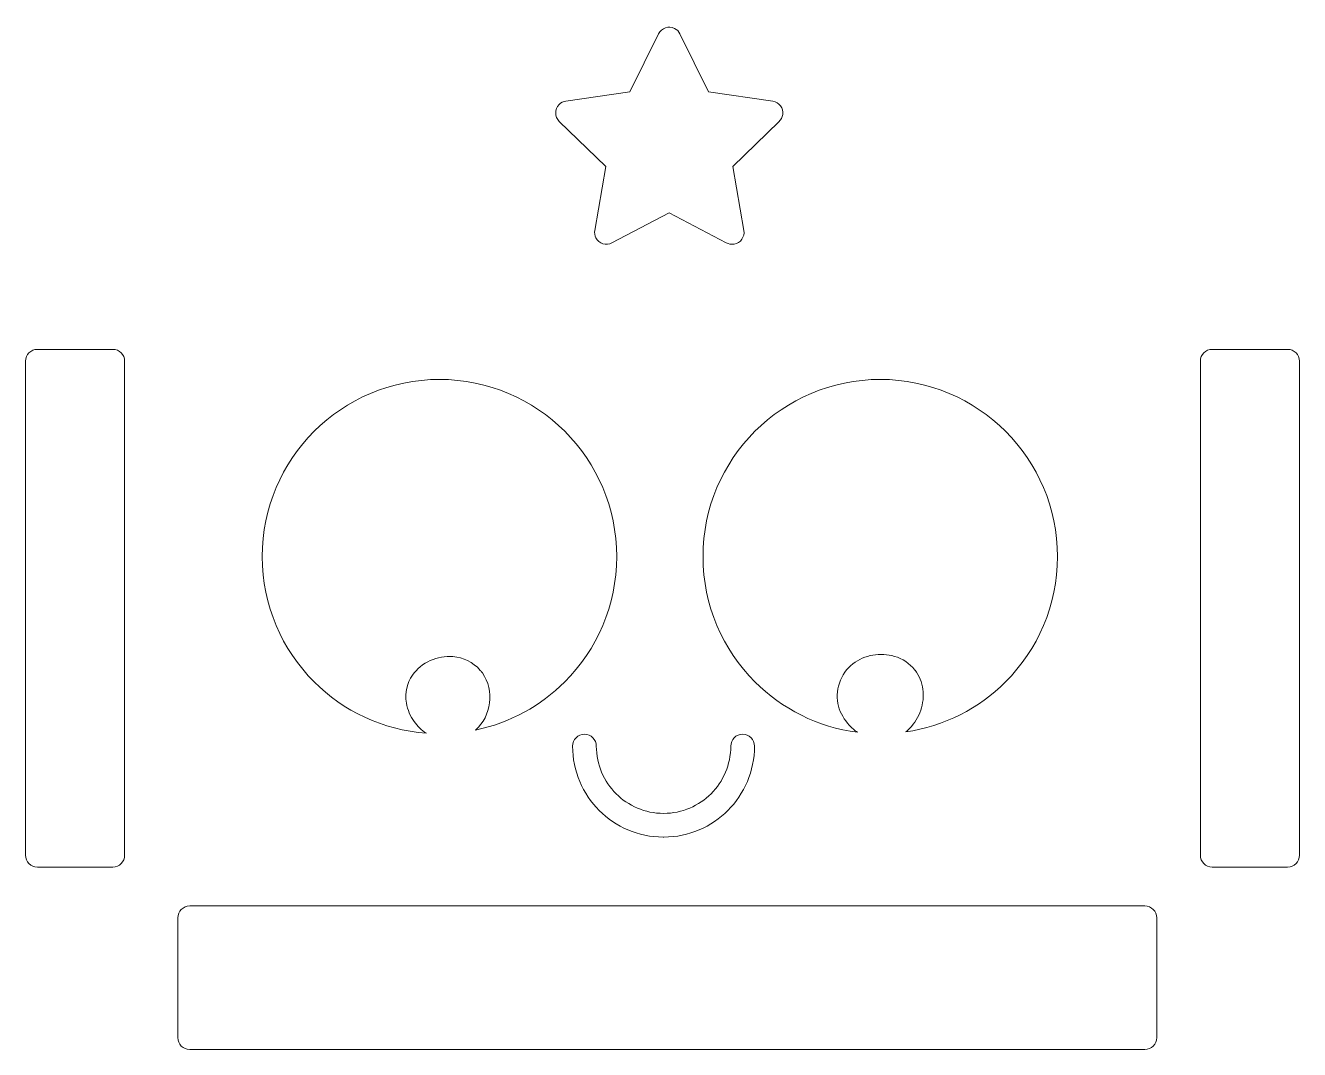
# Model space of a CAD drawing. Header units: centimetres. Extents: x -12.68 to -7.31, y -9.08 to -4.77.
import ezdxf

# ---------------------------------------------------------------- set-up
doc = ezdxf.new("R2010")
doc.units = ezdxf.units.CM
doc.header["$MEASUREMENT"] = 0
doc.layers.add('Layer 1', color=7, linetype='Continuous')

msp = doc.modelspace()

# ---------------------------------------------------------------- linework, layer by layer
at = {"layer": 'Layer 1', "lineweight": 9}
for points, knots in [([(-9.92325, -4.8057), (-9.92325, -4.8057), (-9.80246, -5.05039), (-9.80246, -5.05039), (-9.80246, -5.05039), (-9.80246, -5.05039), (-9.53252, -5.08962), (-9.53252, -5.08962), (-9.53252, -5.08962), (-9.50524, -5.0935), (-9.48626, -5.11878), (-9.49014, -5.14606), (-9.49014, -5.14606), (-9.49185, -5.15811), (-9.49774, -5.16854), (-9.50614, -5.1761), (-9.50614, -5.1761), (-9.50614, -5.1761), (-9.70011, -5.36519), (-9.70011, -5.36519), (-9.70011, -5.36519), (-9.70011, -5.36519), (-9.65397, -5.63427), (-9.65397, -5.63427), (-9.65397, -5.63427), (-9.64934, -5.66145), (-9.66761, -5.68726), (-9.69479, -5.69189), (-9.69479, -5.69189), (-9.70678, -5.69393), (-9.7185, -5.69152), (-9.72826, -5.68585), (-9.72826, -5.68585), (-9.72826, -5.68585), (-9.96798, -5.55982), (-9.96798, -5.55982), (-9.96798, -5.55982), (-9.96798, -5.55982), (-10.2095, -5.68681), (-10.2095, -5.68681), (-10.2095, -5.68681), (-10.23387, -5.69964), (-10.26405, -5.69028), (-10.27688, -5.66591), (-10.27688, -5.66591), (-10.2822, -5.65581), (-10.2837, -5.64472), (-10.28191, -5.63428), (-10.28191, -5.63428), (-10.28191, -5.63428), (-10.28196, -5.63427), (-10.28196, -5.63427), (-10.28196, -5.63427), (-10.28196, -5.63427), (-10.23582, -5.36519), (-10.23582, -5.36519), (-10.23582, -5.36519), (-10.23582, -5.36519), (-10.43114, -5.17477), (-10.43114, -5.17477), (-10.43114, -5.17477), (-10.45087, -5.15557), (-10.45131, -5.12399), (-10.43211, -5.10426), (-10.43211, -5.10426), (-10.4241, -5.09603), (-10.41395, -5.09116), (-10.40339, -5.08967), (-10.40339, -5.08967), (-10.40339, -5.08967), (-10.4034, -5.08962), (-10.4034, -5.08962), (-10.4034, -5.08962), (-10.4034, -5.08962), (-10.13349, -5.05039), (-10.13349, -5.05039), (-10.13349, -5.05039), (-10.13349, -5.05039), (-10.01271, -4.8057), (-10.01271, -4.8057), (-10.01271, -4.8057), (-10.00053, -4.781), (-9.97061, -4.77086), (-9.94591, -4.78304), (-9.94591, -4.78304), (-9.93567, -4.78809), (-9.92794, -4.79619), (-9.92326, -4.8057), (-9.92326, -4.8057), (-9.92326, -4.8057), (-9.92325, -4.8057), (-9.92325, -4.8057)], [0, 0, 0, 0, 0.0416667, 0.0416667, 0.0416667, 0.0416667, 0.0833333, 0.0833333, 0.0833333, 0.0833333, 0.125, 0.125, 0.125, 0.125, 0.1666667, 0.1666667, 0.1666667, 0.1666667, 0.2083333, 0.2083333, 0.2083333, 0.2083333, 0.25, 0.25, 0.25, 0.25, 0.2916667, 0.2916667, 0.2916667, 0.2916667, 0.3333333, 0.3333333, 0.3333333, 0.3333333, 0.375, 0.375, 0.375, 0.375, 0.4166667, 0.4166667, 0.4166667, 0.4166667, 0.4583333, 0.4583333, 0.4583333, 0.4583333, 0.5, 0.5, 0.5, 0.5, 0.5416667, 0.5416667, 0.5416667, 0.5416667, 0.5833333, 0.5833333, 0.5833333, 0.5833333, 0.625, 0.625, 0.625, 0.625, 0.6666667, 0.6666667, 0.6666667, 0.6666667, 0.7083333, 0.7083333, 0.7083333, 0.7083333, 0.75, 0.75, 0.75, 0.75, 0.7916667, 0.7916667, 0.7916667, 0.7916667, 0.8333333, 0.8333333, 0.8333333, 0.8333333, 0.875, 0.875, 0.875, 0.875, 0.9166667, 0.9166667, 0.9166667, 0.9166667, 1, 1, 1, 1]), ([(-12.62911, -6.13533), (-12.62911, -6.13533), (-12.31162, -6.13533), (-12.31162, -6.13533), (-12.31162, -6.13533), (-12.28401, -6.13533), (-12.26162, -6.15772), (-12.26162, -6.18533), (-12.26162, -6.18533), (-12.26162, -6.18533), (-12.26162, -8.26593), (-12.26162, -8.26593), (-12.26162, -8.26593), (-12.26162, -8.29354), (-12.28401, -8.31593), (-12.31162, -8.31593), (-12.31162, -8.31593), (-12.31162, -8.31593), (-12.62911, -8.31593), (-12.62911, -8.31593), (-12.62911, -8.31593), (-12.65672, -8.31593), (-12.67911, -8.29354), (-12.67911, -8.26593), (-12.67911, -8.26593), (-12.67911, -8.26593), (-12.67911, -6.18533), (-12.67911, -6.18533), (-12.67911, -6.18533), (-12.67911, -6.15772), (-12.65672, -6.13533), (-12.62911, -6.13533)], [0, 0, 0, 0, 0.1111111, 0.1111111, 0.1111111, 0.1111111, 0.2222222, 0.2222222, 0.2222222, 0.2222222, 0.3333333, 0.3333333, 0.3333333, 0.3333333, 0.4444444, 0.4444444, 0.4444444, 0.4444444, 0.5555556, 0.5555556, 0.5555556, 0.5555556, 0.6666667, 0.6666667, 0.6666667, 0.6666667, 0.7777778, 0.7777778, 0.7777778, 0.7777778, 1, 1, 1, 1]), ([(-7.6814, -6.13533), (-7.6814, -6.13533), (-7.3639, -6.13533), (-7.3639, -6.13533), (-7.3639, -6.13533), (-7.33629, -6.13533), (-7.3139, -6.15772), (-7.3139, -6.18533), (-7.3139, -6.18533), (-7.3139, -6.18533), (-7.3139, -8.26593), (-7.3139, -8.26593), (-7.3139, -8.26593), (-7.3139, -8.29354), (-7.33629, -8.31593), (-7.3639, -8.31593), (-7.3639, -8.31593), (-7.3639, -8.31593), (-7.6814, -8.31593), (-7.6814, -8.31593), (-7.6814, -8.31593), (-7.70901, -8.31593), (-7.7314, -8.29354), (-7.7314, -8.26593), (-7.7314, -8.26593), (-7.7314, -8.26593), (-7.7314, -6.18533), (-7.7314, -6.18533), (-7.7314, -6.18533), (-7.7314, -6.15772), (-7.70901, -6.13533), (-7.6814, -6.13533)], [0, 0, 0, 0, 0.1111111, 0.1111111, 0.1111111, 0.1111111, 0.2222222, 0.2222222, 0.2222222, 0.2222222, 0.3333333, 0.3333333, 0.3333333, 0.3333333, 0.4444444, 0.4444444, 0.4444444, 0.4444444, 0.5555556, 0.5555556, 0.5555556, 0.5555556, 0.6666667, 0.6666667, 0.6666667, 0.6666667, 0.7777778, 0.7777778, 0.7777778, 0.7777778, 1, 1, 1, 1]), ([(-10.1895, -7.00811), (-10.1895, -6.80205), (-10.27303, -6.61549), (-10.40805, -6.48046), (-10.40805, -6.48046), (-10.54308, -6.34544), (-10.72964, -6.26191), (-10.9357, -6.26191), (-10.9357, -6.26191), (-11.14176, -6.26191), (-11.32834, -6.34544), (-11.46338, -6.48047), (-11.46338, -6.48047), (-11.59841, -6.61549), (-11.68195, -6.80205), (-11.68195, -7.00811), (-11.68195, -7.00811), (-11.68195, -7.21417), (-11.59841, -7.40075), (-11.46338, -7.53577), (-11.46338, -7.53577), (-11.34052, -7.65864), (-11.17499, -7.73884), (-10.99093, -7.75231), (-10.99093, -7.75231), (-11.01086, -7.73953), (-11.0285, -7.72292), (-11.04251, -7.70336), (-11.04251, -7.70336), (-11.05855, -7.68097), (-11.07007, -7.65443), (-11.07506, -7.62505), (-11.07506, -7.62505), (-11.08268, -7.58021), (-11.0719, -7.54033), (-11.04981, -7.50811), (-11.04981, -7.50811), (-11.03118, -7.48095), (-11.00448, -7.45974), (-10.97423, -7.44614), (-10.97423, -7.44614), (-10.9446, -7.43283), (-10.91131, -7.42671), (-10.87886, -7.42943), (-10.87886, -7.42943), (-10.83641, -7.433), (-10.79505, -7.45121), (-10.76387, -7.48739), (-10.76387, -7.48739), (-10.76092, -7.49081), (-10.75799, -7.49456), (-10.75513, -7.49855), (-10.75513, -7.49855), (-10.75513, -7.49855), (-10.75506, -7.49865), (-10.75506, -7.49865), (-10.75506, -7.49865), (-10.75506, -7.49865), (-10.75493, -7.49855), (-10.75493, -7.49855), (-10.75493, -7.49855), (-10.7288, -7.53502), (-10.71931, -7.581), (-10.72489, -7.6249), (-10.72489, -7.6249), (-10.73036, -7.66794), (-10.75049, -7.70963), (-10.78371, -7.73884), (-10.78371, -7.73884), (-10.63863, -7.70882), (-10.50895, -7.63668), (-10.40805, -7.53578), (-10.40805, -7.53578), (-10.27303, -7.40075), (-10.1895, -7.21417), (-10.1895, -7.00811)], [0, 0, 0, 0, 0.05, 0.05, 0.05, 0.05, 0.1, 0.1, 0.1, 0.1, 0.15, 0.15, 0.15, 0.15, 0.2, 0.2, 0.2, 0.2, 0.25, 0.25, 0.25, 0.25, 0.3, 0.3, 0.3, 0.3, 0.35, 0.35, 0.35, 0.35, 0.4, 0.4, 0.4, 0.4, 0.45, 0.45, 0.45, 0.45, 0.5, 0.5, 0.5, 0.5, 0.55, 0.55, 0.55, 0.55, 0.6, 0.6, 0.6, 0.6, 0.65, 0.65, 0.65, 0.65, 0.7, 0.7, 0.7, 0.7, 0.75, 0.75, 0.75, 0.75, 0.8, 0.8, 0.8, 0.8, 0.85, 0.85, 0.85, 0.85, 0.9, 0.9, 0.9, 0.9, 1, 1, 1, 1]), ([(-8.3334, -7.00811), (-8.3334, -6.80205), (-8.41693, -6.61549), (-8.55196, -6.48046), (-8.55196, -6.48046), (-8.68698, -6.34544), (-8.87355, -6.26191), (-9.07961, -6.26191), (-9.07961, -6.26191), (-9.28567, -6.26191), (-9.47225, -6.34544), (-9.60728, -6.48046), (-9.60728, -6.48046), (-9.74231, -6.61549), (-9.82584, -6.80205), (-9.82584, -7.00811), (-9.82584, -7.00811), (-9.82584, -7.21418), (-9.74231, -7.40075), (-9.60728, -7.53578), (-9.60728, -7.53578), (-9.49351, -7.64955), (-9.34315, -7.72675), (-9.17537, -7.74824), (-9.17537, -7.74824), (-9.18803, -7.73965), (-9.19973, -7.72963), (-9.21013, -7.71848), (-9.21013, -7.71848), (-9.23126, -7.69583), (-9.24728, -7.66817), (-9.25528, -7.63811), (-9.25528, -7.63811), (-9.26348, -7.60722), (-9.26321, -7.57404), (-9.25145, -7.54123), (-9.25145, -7.54123), (-9.24113, -7.50719), (-9.22088, -7.47991), (-9.19502, -7.4598), (-9.19502, -7.4598), (-9.19502, -7.4598), (-9.19509, -7.45971), (-9.19509, -7.45971), (-9.19509, -7.45971), (-9.17061, -7.4407), (-9.14109, -7.42841), (-9.11044, -7.42316), (-9.11044, -7.42316), (-9.08029, -7.418), (-9.04866, -7.41964), (-9.01942, -7.42836), (-9.01942, -7.42836), (-8.98615, -7.43829), (-8.95567, -7.45745), (-8.93325, -7.48628), (-8.93325, -7.48628), (-8.93325, -7.48628), (-8.93316, -7.48621), (-8.93316, -7.48621), (-8.93316, -7.48621), (-8.91462, -7.51009), (-8.90387, -7.53806), (-8.89999, -7.56717), (-8.89999, -7.56717), (-8.89606, -7.59667), (-8.89943, -7.62725), (-8.90896, -7.65551), (-8.90896, -7.65551), (-8.91853, -7.68395), (-8.93444, -7.71045), (-8.95546, -7.73155), (-8.95546, -7.73155), (-8.96085, -7.73696), (-8.96657, -7.74203), (-8.97262, -7.74671), (-8.97262, -7.74671), (-8.80937, -7.72327), (-8.66318, -7.647), (-8.55196, -7.53578), (-8.55196, -7.53578), (-8.41693, -7.40075), (-8.3334, -7.21418), (-8.3334, -7.00811)], [0, 0, 0, 0, 0.0454545, 0.0454545, 0.0454545, 0.0454545, 0.0909091, 0.0909091, 0.0909091, 0.0909091, 0.1363636, 0.1363636, 0.1363636, 0.1363636, 0.1818182, 0.1818182, 0.1818182, 0.1818182, 0.2272727, 0.2272727, 0.2272727, 0.2272727, 0.2727273, 0.2727273, 0.2727273, 0.2727273, 0.3181818, 0.3181818, 0.3181818, 0.3181818, 0.3636364, 0.3636364, 0.3636364, 0.3636364, 0.4090909, 0.4090909, 0.4090909, 0.4090909, 0.4545455, 0.4545455, 0.4545455, 0.4545455, 0.5, 0.5, 0.5, 0.5, 0.5454545, 0.5454545, 0.5454545, 0.5454545, 0.5909091, 0.5909091, 0.5909091, 0.5909091, 0.6363636, 0.6363636, 0.6363636, 0.6363636, 0.6818182, 0.6818182, 0.6818182, 0.6818182, 0.7272727, 0.7272727, 0.7272727, 0.7272727, 0.7727273, 0.7727273, 0.7727273, 0.7727273, 0.8181818, 0.8181818, 0.8181818, 0.8181818, 0.8636364, 0.8636364, 0.8636364, 0.8636364, 0.9090909, 0.9090909, 0.9090909, 0.9090909, 1, 1, 1, 1]), ([(-9.99369, -8.18991), (-10.09881, -8.18941), (-10.19393, -8.14662), (-10.26291, -8.07764), (-10.26291, -8.07764), (-10.33229, -8.00826), (-10.3752, -7.91242), (-10.3752, -7.80656), (-10.3752, -7.80656), (-10.3752, -7.77895), (-10.35281, -7.75656), (-10.3252, -7.75656), (-10.3252, -7.75656), (-10.29759, -7.75656), (-10.2752, -7.77895), (-10.2752, -7.80656), (-10.2752, -7.80656), (-10.2752, -7.88481), (-10.24348, -7.95567), (-10.19221, -8.00694), (-10.19221, -8.00694), (-10.14106, -8.05809), (-10.07042, -8.08978), (-9.9924, -8.08993), (-9.9924, -8.08993), (-9.9924, -8.08993), (-9.99183, -8.08993), (-9.99183, -8.08993), (-9.99183, -8.08993), (-9.91381, -8.08978), (-9.84316, -8.05809), (-9.79202, -8.00694), (-9.79202, -8.00694), (-9.74075, -7.95567), (-9.70903, -7.88481), (-9.70903, -7.80656), (-9.70903, -7.80656), (-9.70903, -7.77895), (-9.68664, -7.75656), (-9.65903, -7.75656), (-9.65903, -7.75656), (-9.63142, -7.75656), (-9.60903, -7.77895), (-9.60903, -7.80656), (-9.60903, -7.80656), (-9.60903, -7.91242), (-9.65194, -8.00826), (-9.72132, -8.07764), (-9.72132, -8.07764), (-9.79027, -8.1466), (-9.88543, -8.18941), (-9.99054, -8.18991), (-9.99054, -8.18991), (-9.99054, -8.18991), (-9.99183, -8.18993), (-9.99183, -8.18993), (-9.99183, -8.18993), (-9.99183, -8.18993), (-9.9924, -8.18993), (-9.9924, -8.18993), (-9.9924, -8.18993), (-9.9924, -8.18993), (-9.99369, -8.18991), (-9.99369, -8.18991)], [0, 0, 0, 0, 0.0588235, 0.0588235, 0.0588235, 0.0588235, 0.1176471, 0.1176471, 0.1176471, 0.1176471, 0.1764706, 0.1764706, 0.1764706, 0.1764706, 0.2352941, 0.2352941, 0.2352941, 0.2352941, 0.2941176, 0.2941176, 0.2941176, 0.2941176, 0.3529412, 0.3529412, 0.3529412, 0.3529412, 0.4117647, 0.4117647, 0.4117647, 0.4117647, 0.4705882, 0.4705882, 0.4705882, 0.4705882, 0.5294118, 0.5294118, 0.5294118, 0.5294118, 0.5882353, 0.5882353, 0.5882353, 0.5882353, 0.6470588, 0.6470588, 0.6470588, 0.6470588, 0.7058824, 0.7058824, 0.7058824, 0.7058824, 0.7647059, 0.7647059, 0.7647059, 0.7647059, 0.8235294, 0.8235294, 0.8235294, 0.8235294, 0.8823529, 0.8823529, 0.8823529, 0.8823529, 1, 1, 1, 1]), ([(-11.98753, -8.48004), (-11.98753, -8.48004), (-7.96528, -8.48004), (-7.96528, -8.48004), (-7.96528, -8.48004), (-7.93767, -8.48004), (-7.91528, -8.50243), (-7.91528, -8.53004), (-7.91528, -8.53004), (-7.91528, -8.53004), (-7.91528, -9.03466), (-7.91528, -9.03466), (-7.91528, -9.03466), (-7.91528, -9.06227), (-7.93767, -9.08466), (-7.96528, -9.08466), (-7.96528, -9.08466), (-7.96528, -9.08466), (-11.98753, -9.08466), (-11.98753, -9.08466), (-11.98753, -9.08466), (-12.01514, -9.08466), (-12.03753, -9.06227), (-12.03753, -9.03466), (-12.03753, -9.03466), (-12.03753, -9.03466), (-12.03753, -8.53004), (-12.03753, -8.53004), (-12.03753, -8.53004), (-12.03753, -8.50243), (-12.01514, -8.48004), (-11.98753, -8.48004)], [0, 0, 0, 0, 0.1111111, 0.1111111, 0.1111111, 0.1111111, 0.2222222, 0.2222222, 0.2222222, 0.2222222, 0.3333333, 0.3333333, 0.3333333, 0.3333333, 0.4444444, 0.4444444, 0.4444444, 0.4444444, 0.5555556, 0.5555556, 0.5555556, 0.5555556, 0.6666667, 0.6666667, 0.6666667, 0.6666667, 0.7777778, 0.7777778, 0.7777778, 0.7777778, 1, 1, 1, 1])]:
    msp.add_open_spline(points, degree=3, knots=knots, dxfattribs=at)

doc.saveas('drawing.dxf')
